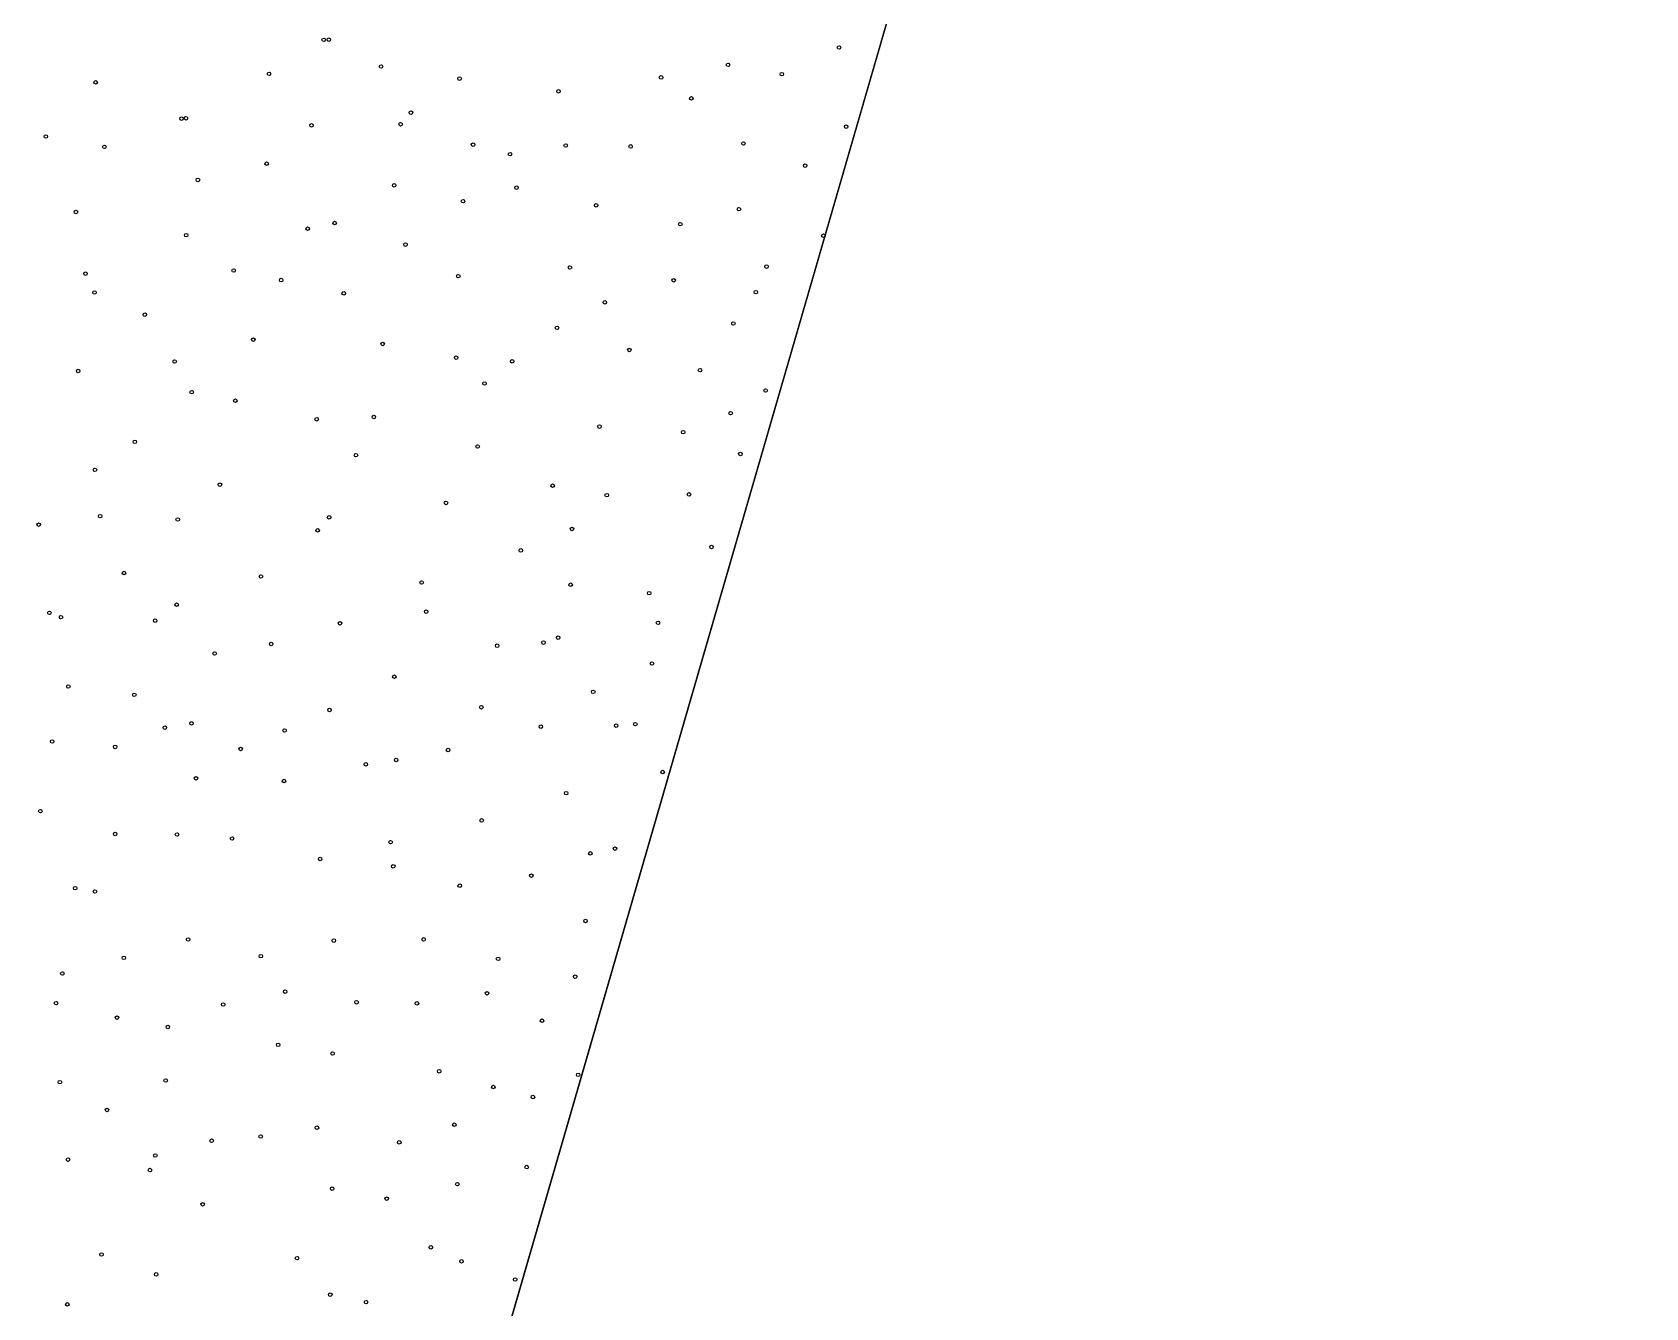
# Model space of a CAD drawing. Header units: metres. Extents: x 3206 to 3701, y 9896 to 11410.
# Drawn here: x 3498 to 3680.6, y 10856.5 to 11000.9 of the extents above; entities that cross this region are included whole.
import ezdxf

# ---------------------------------------------------------------- set-up
doc = ezdxf.new("R2010")
doc.units = ezdxf.units.M
doc.layers.add('BOUNDARY', color=7, linetype='Continuous')
doc.layers.add('GROUND', color=7, linetype='Continuous')

# ---------------------------------------------------------------- blocks, each defined once
blk = doc.blocks.new('МОЖЖЕВЕЛЬНИК_СКАЛЬНЫЙ')
blk.add_circle((0, 0), 0.2)
blk = doc.blocks.new('КЛЕН_САХАРИСТЫЙ')
blk.add_circle((0, 0), 0.2)
blk = doc.blocks.new('БЕРЕЗА_ПОЛЕЗНАЯ')
blk.add_circle((0, 0), 0.2)
blk = doc.blocks.new('ЧЕРЕМУХА_ШУБЕРТ')
blk.add_circle((0, 0), 0.2)

msp = doc.modelspace()

# ---------------------------------------------------------------- linework, layer by layer
at = {"layer": 'BOUNDARY'}
msp.add_lwpolyline([(3253.02, 9915.67), (3233.6, 10020.11), (3233.04, 10027.23), (3225.68, 10139.96), (3262.08, 10325.26), (3335.84, 10689.44), (3351.1, 10763.68), (3367.77, 10831.23), (3377.81, 10869.11), (3520.39, 11207.45), (3551.17, 11273.83), (3554.01, 11279.37), (3611.72, 11390.17), (3639.44, 11373.13), (3680.64, 11298.58), (3281.25, 9920.2)], close=True, dxfattribs=at)
at = {"layer": 'GROUND'}
msp.add_lwpolyline([(3640.23, 11159.13), (3528.06, 10772.02), (3505.61, 10784.93), (3500, 10775.17), (3523.84, 10761.46), (3526.19, 10765.54), (3450.38, 10503.93)], dxfattribs=at)

# ---------------------------------------------------------------- block references
at = {"layer": 'BUSH'}
for p in [(3530.99, 11000.02), (3589.32, 10999.16), (3537.48, 10997), (3576.76, 10997.2), (3505.18, 10995.21), (3524.8, 10996.17), (3546.37, 10995.64), (3569.18, 10995.77), (3582.85, 10996.14), (3557.56, 10994.19), (3514.9, 10991.1), (3499.53, 10989.08), (3529.61, 10990.35), (3539.7, 10990.47), (3590.13, 10990.2), (3506.16, 10987.91), (3547.9, 10988.16), (3558.38, 10988.06), (3565.74, 10987.96), (3578.49, 10988.29), (3524.53, 10986), (3516.75, 10984.17), (3538.97, 10983.55), (3546.76, 10981.77), (3552.81, 10983.3), (3502.94, 10980.54), (3561.83, 10981.29), (3577.99, 10980.86), (3529.17, 10978.65), (3571.35, 10979.16), (3515.42, 10977.92), (3540.25, 10976.85), (3587.55, 10977.85), (3581.12, 10974.36), (3526.18, 10972.83), (3546.22, 10973.27), (3558.86, 10974.26), (3570.61, 10972.81), (3505.05, 10971.43), (3533.26, 10971.33), (3510.74, 10968.92), (3557.4, 10967.42), (3577.35, 10967.92), (3523.03, 10966.09), (3537.67, 10965.6), (3514.11, 10963.62), (3545.98, 10964.05), (3552.32, 10963.63), (3565.58, 10964.92), (3503.2, 10962.54), (3573.59, 10962.63), (3581.01, 10960.33), (3520.99, 10959.18), (3530.2, 10957.08), (3562.21, 10956.25), (3509.61, 10954.52), (3571.68, 10955.61), (3534.64, 10953.02), (3548.41, 10953.99), (3578.16, 10953.15), (3519.24, 10949.68), (3556.9, 10949.56), (3544.83, 10947.61), (3563.03, 10948.49), (3572.34, 10948.57), (3498.72, 10945.15), (3505.68, 10946.11), (3514.47, 10945.73), (3531.61, 10945.97), (3553.3, 10942.23), (3574.89, 10942.62), (3508.38, 10939.67), (3523.89, 10939.28), (3542.07, 10938.6), (3558.95, 10938.35), (3567.83, 10937.39), (3499.94, 10935.17), (3511.91, 10934.28), (3532.84, 10933.98), (3557.53, 10932.36), (3518.64, 10930.57), (3525.05, 10931.64), (3550.63, 10931.44), (3568.15, 10929.43), (3502.08, 10926.83), (3538.99, 10927.94), (3509.55, 10925.89), (3561.5, 10926.22), (3531.64, 10924.17), (3548.84, 10924.48), (3516.03, 10922.66), (3555.56, 10922.28), (3566.26, 10922.57), (3500.26, 10920.61), (3507.38, 10919.99), (3521.59, 10919.76), (3545.07, 10919.64), (3535.76, 10918.01), (3516.53, 10916.44), (3526.49, 10916.13), (3569.36, 10917.15), (3558.44, 10914.76), (3498.92, 10912.71), (3548.87, 10911.67), (3507.39, 10910.14), (3520.61, 10909.63), (3538.56, 10909.21), (3530.59, 10907.3), (3561.17, 10907.94), (3554.5, 10905.42), (3505.1, 10903.62), (3546.39, 10904.28), (3560.63, 10900.28), (3515.65, 10898.19), (3532.13, 10898.07), (3542.3, 10898.2), (3508.36, 10896.12), (3501.41, 10894.34), (3559.45, 10893.99), (3526.63, 10892.28), (3549.47, 10892.1), (3519.61, 10890.84), (3534.71, 10891.09), (3541.54, 10890.96), (3507.6, 10889.35), (3555.69, 10889), (3525.84, 10886.27), (3532, 10885.29), (3544.06, 10883.28), (3501.13, 10882.05), (3513.11, 10882.23), (3550.2, 10881.49), (3559.79, 10882.88), (3506.46, 10878.9), (3530.22, 10876.89), (3545.77, 10877.23), (3518.3, 10875.41), (3539.54, 10875.23), (3502.05, 10873.28), (3511.33, 10872.09), (3553.97, 10872.43), (3546.12, 10870.5), (3531.95, 10869.99), (3538.11, 10868.86), (3517.28, 10868.22), (3505.83, 10862.53), (3527.97, 10862.12), (3546.58, 10861.76), (3512.02, 10860.28), (3552.66, 10859.71), (3501.97, 10856.89), (3535.78, 10857.14)]:
    msp.add_blockref('МОЖЖЕВЕЛЬНИК_СКАЛЬНЫЙ', p, dxfattribs=at)
at = {"layer": 'TREE'}
for name, p in [('КЛЕН_САХАРИСТЫЙ', (3531.57, 11000.04)), ('ЧЕРЕМУХА_ШУБЕРТ', (3572.61, 10993.4)), ('КЛЕН_САХАРИСТЫЙ', (3515.4, 10991.15)), ('КЛЕН_САХАРИСТЫЙ', (3540.86, 10991.79)), ('БЕРЕЗА_ПОЛЕЗНАЯ', (3552.08, 10987.09)), ('БЕРЕЗА_ПОЛЕЗНАЯ', (3585.49, 10985.79)), ('ЧЕРЕМУХА_ШУБЕРТ', (3532.23, 10979.29)), ('КЛЕН_САХАРИСТЫЙ', (3504.02, 10973.56)), ('КЛЕН_САХАРИСТЫЙ', (3520.8, 10973.92)), ('БЕРЕЗА_ПОЛЕЗНАЯ', (3579.9, 10971.47)), ('КЛЕН_САХАРИСТЫЙ', (3562.81, 10970.31)), ('ЧЕРЕМУХА_ШУБЕРТ', (3516.05, 10960.15)), ('ЧЕРЕМУХА_ШУБЕРТ', (3549.19, 10961.13)), ('КЛЕН_САХАРИСТЫЙ', (3536.66, 10957.34)), ('БЕРЕЗА_ПОЛЕЗНАЯ', (3577.05, 10957.77)), ('КЛЕН_САХАРИСТЫЙ', (3505.1, 10951.35)), ('ЧЕРЕМУХА_ШУБЕРТ', (3530.31, 10944.5)), ('ЧЕРЕМУХА_ШУБЕРТ', (3559.1, 10944.66)), ('БЕРЕЗА_ПОЛЕЗНАЯ', (3514.34, 10936.09)), ('БЕРЕЗА_ПОЛЕЗНАЯ', (3501.25, 10934.67)), ('КЛЕН_САХАРИСТЫЙ', (3542.59, 10935.3)), ('ЧЕРЕМУХА_ШУБЕРТ', (3568.83, 10934.04)), ('КЛЕН_САХАРИСТЫЙ', (3555.87, 10931.8)), ('КЛЕН_САХАРИСТЫЙ', (3513.01, 10922.17)), ('ЧЕРЕМУХА_ШУБЕРТ', (3526.57, 10921.85)), ('БЕРЕЗА_ПОЛЕЗНАЯ', (3564.09, 10922.39)), ('БЕРЕЗА_ПОЛЕЗНАЯ', (3539.19, 10918.5)), ('БЕРЕЗА_ПОЛЕЗНАЯ', (3514.39, 10910.08)), ('КЛЕН_САХАРИСТЫЙ', (3563.97, 10908.48)), ('ЧЕРЕМУХА_ШУБЕРТ', (3538.86, 10906.48)), ('ЧЕРЕМУХА_ШУБЕРТ', (3502.85, 10904)), ('КЛЕН_САХАРИСТЫЙ', (3523.88, 10896.31)), ('КЛЕН_САХАРИСТЫЙ', (3550.73, 10896.01)), ('ЧЕРЕМУХА_ШУБЕРТ', (3500.69, 10890.99)), ('БЕРЕЗА_ПОЛЕЗНАЯ', (3513.35, 10888.29)), ('КЛЕН_САХАРИСТЫЙ', (3554.67, 10880.36)), ('БЕРЕЗА_ПОЛЕЗНАЯ', (3523.86, 10875.89)), ('КЛЕН_САХАРИСТЫЙ', (3511.93, 10873.74)), ('ЧЕРЕМУХА_ШУБЕРТ', (3543.12, 10863.34)), ('КЛЕН_САХАРИСТЫЙ', (3531.73, 10857.99))]:
    msp.add_blockref(name, p, dxfattribs=at)

doc.saveas('drawing.dxf')
